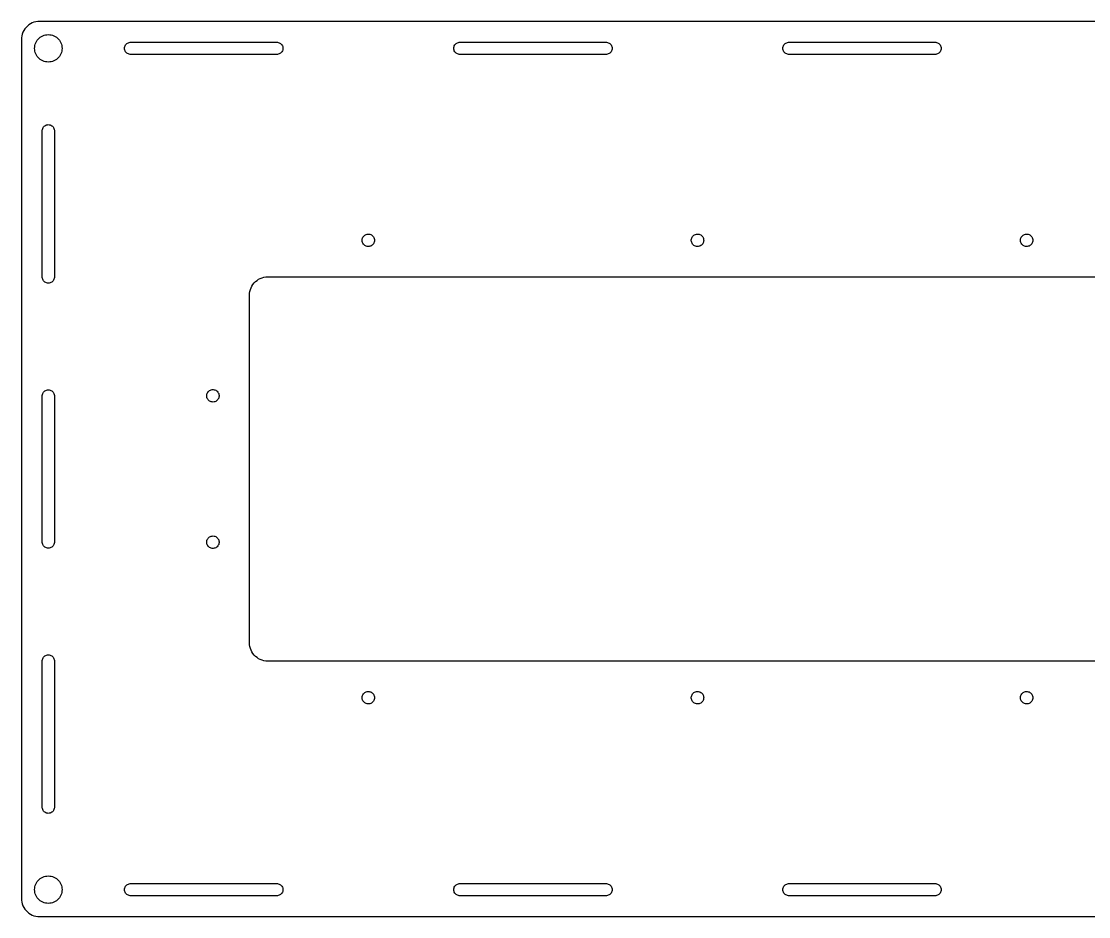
# Model space of a CAD drawing. Header units: metres. Extents: x -320 to 320, y -122 to 122.
# Drawn here: x -319.9 to -28, y -122.3 to 122.3 of the extents above; entities that cross this region are included whole.
import ezdxf

# ---------------------------------------------------------------- set-up
doc = ezdxf.new("R2010")
doc.units = ezdxf.units.M

msp = doc.modelspace()

# ---------------------------------------------------------------- linework, layer by layer
for p, q in [((-319.205, 119.825), (-319.443, 119.359)), ((-318.92, 120.264), (-319.205, 119.825)), ((-318.591, 120.671), (-318.92, 120.264)), ((-318.221, 121.041), (-318.591, 120.671)), ((-317.814, 121.37), (-318.221, 121.041)), ((-317.375, 121.655), (-317.814, 121.37)), ((-316.909, 121.893), (-317.375, 121.655)), ((-316.42, 122.08), (-316.909, 121.893)), ((-315.915, 122.216), (-316.42, 122.08)), ((-315.398, 122.298), (-315.915, 122.216)), ((-314.875, 122.325), (-315.398, 122.298)), ((314.875, 122.325), (-314.875, 122.325)), ((-319.848, 117.848), (-319.875, 117.325)), ((-319.875, 117.325), (-319.875, -117.325)), ((-319.766, 118.365), (-319.848, 117.848)), ((-319.63, 118.87), (-319.766, 118.365)), ((-319.443, 119.359), (-319.63, 118.87)), ((-315.926, 116.475), (-315.748, 116.825)), ((-315.748, 116.825), (-315.534, 117.154)), ((-315.534, 117.154), (-315.287, 117.459)), ((-315.287, 117.459), (-315.009, 117.737)), ((-315.009, 117.737), (-314.704, 117.984)), ((-314.704, 117.984), (-314.375, 118.198)), ((-314.375, 118.198), (-314.025, 118.376)), ((-314.025, 118.376), (-313.659, 118.516)), ((-313.659, 118.516), (-313.28, 118.618)), ((-313.28, 118.618), (-312.892, 118.679)), ((-312.892, 118.679), (-312.5, 118.7)), ((-312.5, 118.7), (-312.108, 118.679)), ((-312.108, 118.679), (-311.72, 118.618)), ((-311.72, 118.618), (-311.341, 118.516)), ((-311.341, 118.516), (-310.975, 118.376)), ((-310.975, 118.376), (-310.625, 118.198)), ((-310.625, 118.198), (-310.296, 117.984)), ((-310.296, 117.984), (-309.991, 117.737)), ((-309.991, 117.737), (-309.713, 117.459)), ((-309.713, 117.459), (-309.466, 117.154)), ((-309.466, 117.154), (-309.252, 116.825)), ((-309.252, 116.825), (-309.074, 116.475)), ((-316.25, 114.95), (-316.229, 115.342)), ((-316.229, 114.558), (-316.25, 114.95)), ((-316.229, 115.342), (-316.168, 115.73)), ((-316.168, 114.17), (-316.229, 114.558)), ((-316.168, 115.73), (-316.066, 116.109)), ((-316.066, 113.791), (-316.168, 114.17)), ((-316.066, 116.109), (-315.926, 116.475)), ((-309.074, 116.475), (-308.934, 116.109)), ((-308.934, 116.109), (-308.832, 115.73)), ((-308.832, 114.17), (-308.934, 113.791)), ((-308.832, 115.73), (-308.771, 115.342)), ((-308.771, 114.558), (-308.832, 114.17)), ((-308.771, 115.342), (-308.75, 114.95)), ((-308.75, 114.95), (-308.771, 114.558)), ((-291.65, 114.95), (-291.632, 115.196)), ((-291.632, 114.704), (-291.65, 114.95)), ((-291.632, 115.196), (-291.577, 115.436)), ((-291.577, 114.464), (-291.632, 114.704)), ((-291.577, 115.436), (-291.487, 115.666)), ((-291.487, 114.234), (-291.577, 114.464)), ((-291.487, 115.666), (-291.363, 115.879)), ((-291.363, 114.021), (-291.487, 114.234)), ((-291.363, 115.879), (-291.21, 116.072)), ((-291.21, 113.828), (-291.363, 114.021)), ((-291.21, 116.072), (-291.029, 116.24)), ((-291.029, 113.66), (-291.21, 113.828)), ((-291.029, 116.24), (-290.825, 116.379)), ((-290.825, 116.379), (-290.603, 116.486)), ((-290.603, 116.486), (-290.367, 116.559)), ((-290.367, 116.559), (-290.123, 116.595)), ((-290.123, 116.595), (-249.877, 116.595)), ((-249.877, 116.595), (-249.633, 116.559)), ((-249.633, 116.559), (-249.397, 116.486)), ((-249.397, 116.486), (-249.175, 116.379)), ((-249.175, 116.379), (-248.971, 116.24)), ((-248.971, 116.24), (-248.79, 116.072)), ((-248.79, 113.828), (-248.971, 113.66)), ((-248.79, 116.072), (-248.637, 115.879)), ((-248.637, 114.021), (-248.79, 113.828)), ((-248.637, 115.879), (-248.513, 115.666)), ((-248.513, 114.234), (-248.637, 114.021)), ((-248.513, 115.666), (-248.423, 115.436)), ((-248.423, 114.464), (-248.513, 114.234)), ((-248.423, 115.436), (-248.368, 115.196)), ((-248.368, 114.704), (-248.423, 114.464)), ((-248.368, 115.196), (-248.35, 114.95)), ((-248.35, 114.95), (-248.368, 114.704)), ((-201.65, 114.95), (-201.632, 115.196)), ((-201.632, 114.704), (-201.65, 114.95)), ((-201.632, 115.196), (-201.577, 115.436)), ((-201.577, 114.464), (-201.632, 114.704)), ((-201.577, 115.436), (-201.487, 115.666)), ((-201.487, 114.234), (-201.577, 114.464)), ((-201.487, 115.666), (-201.363, 115.879)), ((-201.363, 114.021), (-201.487, 114.234)), ((-201.363, 115.879), (-201.21, 116.072)), ((-201.21, 113.828), (-201.363, 114.021)), ((-201.21, 116.072), (-201.029, 116.24)), ((-201.029, 113.66), (-201.21, 113.828)), ((-201.029, 116.24), (-200.825, 116.379)), ((-200.825, 116.379), (-200.603, 116.486)), ((-200.603, 116.486), (-200.367, 116.559)), ((-200.367, 116.559), (-200.123, 116.595)), ((-200.123, 116.595), (-159.877, 116.595)), ((-159.877, 116.595), (-159.633, 116.559)), ((-159.633, 116.559), (-159.397, 116.486)), ((-159.397, 116.486), (-159.175, 116.379)), ((-159.175, 116.379), (-158.971, 116.24)), ((-158.971, 116.24), (-158.79, 116.072)), ((-158.79, 113.828), (-158.971, 113.66)), ((-158.79, 116.072), (-158.637, 115.879)), ((-158.637, 114.021), (-158.79, 113.828)), ((-158.637, 115.879), (-158.513, 115.666)), ((-158.513, 114.234), (-158.637, 114.021)), ((-158.513, 115.666), (-158.423, 115.436)), ((-158.423, 114.464), (-158.513, 114.234)), ((-158.423, 115.436), (-158.368, 115.196)), ((-158.368, 114.704), (-158.423, 114.464)), ((-158.368, 115.196), (-158.35, 114.95)), ((-158.35, 114.95), (-158.368, 114.704)), ((-111.65, 114.95), (-111.632, 115.196)), ((-111.632, 114.704), (-111.65, 114.95)), ((-111.632, 115.196), (-111.577, 115.436)), ((-111.577, 114.464), (-111.632, 114.704)), ((-111.577, 115.436), (-111.487, 115.666)), ((-111.487, 114.234), (-111.577, 114.464)), ((-111.487, 115.666), (-111.363, 115.879)), ((-111.363, 114.021), (-111.487, 114.234)), ((-111.363, 115.879), (-111.21, 116.072)), ((-111.21, 113.828), (-111.363, 114.021)), ((-111.21, 116.072), (-111.029, 116.24)), ((-111.029, 113.66), (-111.21, 113.828)), ((-111.029, 116.24), (-110.825, 116.379)), ((-110.825, 116.379), (-110.603, 116.486)), ((-110.603, 116.486), (-110.367, 116.559)), ((-110.367, 116.559), (-110.123, 116.595)), ((-110.123, 116.595), (-69.8767, 116.595)), ((-69.8767, 116.595), (-69.6328, 116.559)), ((-69.6328, 116.559), (-69.3972, 116.486)), ((-69.3972, 116.486), (-69.175, 116.379)), ((-69.175, 116.379), (-68.9712, 116.24)), ((-68.9712, 116.24), (-68.7905, 116.072)), ((-68.7905, 113.828), (-68.9712, 113.66)), ((-68.7905, 116.072), (-68.6367, 115.879)), ((-68.6367, 114.021), (-68.7905, 113.828)), ((-68.6367, 115.879), (-68.5134, 115.666)), ((-68.5134, 114.234), (-68.6367, 114.021)), ((-68.5134, 115.666), (-68.4233, 115.436)), ((-68.4233, 114.464), (-68.5134, 114.234)), ((-68.4233, 115.436), (-68.3684, 115.196)), ((-68.3684, 114.704), (-68.4233, 114.464)), ((-68.3684, 115.196), (-68.35, 114.95)), ((-68.35, 114.95), (-68.3684, 114.704)), ((-315.926, 113.425), (-316.066, 113.791)), ((-315.748, 113.075), (-315.926, 113.425)), ((-315.534, 112.746), (-315.748, 113.075)), ((-315.287, 112.441), (-315.534, 112.746)), ((-315.009, 112.163), (-315.287, 112.441)), ((-314.704, 111.916), (-315.009, 112.163)), ((-314.375, 111.702), (-314.704, 111.916)), ((-314.025, 111.524), (-314.375, 111.702)), ((-313.659, 111.384), (-314.025, 111.524)), ((-313.28, 111.282), (-313.659, 111.384)), ((-312.892, 111.221), (-313.28, 111.282)), ((-312.5, 111.2), (-312.892, 111.221)), ((-312.108, 111.221), (-312.5, 111.2)), ((-311.72, 111.282), (-312.108, 111.221)), ((-311.341, 111.384), (-311.72, 111.282)), ((-310.975, 111.524), (-311.341, 111.384)), ((-310.625, 111.702), (-310.975, 111.524)), ((-310.296, 111.916), (-310.625, 111.702)), ((-309.991, 112.163), (-310.296, 111.916)), ((-309.713, 112.441), (-309.991, 112.163)), ((-309.466, 112.746), (-309.713, 112.441)), ((-309.252, 113.075), (-309.466, 112.746)), ((-309.074, 113.425), (-309.252, 113.075)), ((-308.934, 113.791), (-309.074, 113.425)), ((-290.825, 113.521), (-291.029, 113.66)), ((-290.603, 113.414), (-290.825, 113.521)), ((-290.367, 113.341), (-290.603, 113.414)), ((-290.123, 113.305), (-290.367, 113.341)), ((-249.877, 113.305), (-290.123, 113.305)), ((-249.633, 113.341), (-249.877, 113.305)), ((-249.397, 113.414), (-249.633, 113.341)), ((-249.175, 113.521), (-249.397, 113.414)), ((-248.971, 113.66), (-249.175, 113.521)), ((-200.825, 113.521), (-201.029, 113.66)), ((-200.603, 113.414), (-200.825, 113.521)), ((-200.367, 113.341), (-200.603, 113.414)), ((-200.123, 113.305), (-200.367, 113.341)), ((-159.877, 113.305), (-200.123, 113.305)), ((-159.633, 113.341), (-159.877, 113.305)), ((-159.397, 113.414), (-159.633, 113.341)), ((-159.175, 113.521), (-159.397, 113.414)), ((-158.971, 113.66), (-159.175, 113.521)), ((-110.825, 113.521), (-111.029, 113.66)), ((-110.603, 113.414), (-110.825, 113.521)), ((-110.367, 113.341), (-110.603, 113.414)), ((-110.123, 113.305), (-110.367, 113.341)), ((-69.8767, 113.305), (-110.123, 113.305)), ((-69.6328, 113.341), (-69.8767, 113.305)), ((-69.3972, 113.414), (-69.6328, 113.341)), ((-69.175, 113.521), (-69.3972, 113.414)), ((-68.9712, 113.66), (-69.175, 113.521)), ((-313.929, 93.275), (-313.79, 93.4788)), ((-313.79, 93.4788), (-313.622, 93.6595)), ((-313.622, 93.6595), (-313.429, 93.8133)), ((-313.429, 93.8133), (-313.216, 93.9366)), ((-313.216, 93.9366), (-312.986, 94.0267)), ((-312.986, 94.0267), (-312.746, 94.0816)), ((-312.746, 94.0816), (-312.5, 94.1)), ((-312.5, 94.1), (-312.254, 94.0816)), ((-312.254, 94.0816), (-312.014, 94.0267)), ((-312.014, 94.0267), (-311.784, 93.9366)), ((-311.784, 93.9366), (-311.571, 93.8133)), ((-311.571, 93.8133), (-311.378, 93.6595)), ((-311.378, 93.6595), (-311.21, 93.4788)), ((-311.21, 93.4788), (-311.071, 93.275)), ((-314.145, 92.5733), (-314.109, 92.8172)), ((-314.145, 52.3267), (-314.145, 92.5733)), ((-314.109, 92.8172), (-314.036, 93.0528)), ((-314.036, 93.0528), (-313.929, 93.275)), ((-311.071, 93.275), (-310.964, 93.0528)), ((-310.964, 93.0528), (-310.891, 92.8172)), ((-310.891, 92.8172), (-310.855, 92.5733)), ((-310.855, 92.5733), (-310.855, 52.3267)), ((-226.695, 62.6241), (-226.659, 62.8696)), ((-226.695, 62.3759), (-226.695, 62.6241)), ((-226.659, 62.1304), (-226.695, 62.3759)), ((-226.659, 62.8696), (-226.588, 63.1073)), ((-226.588, 61.8927), (-226.659, 62.1304)), ((-226.588, 63.1073), (-226.482, 63.332)), ((-226.482, 61.668), (-226.588, 61.8927)), ((-226.482, 63.332), (-226.346, 63.539)), ((-226.346, 61.461), (-226.482, 61.668)), ((-226.346, 63.539), (-226.18, 63.7238)), ((-226.18, 61.2762), (-226.346, 61.461)), ((-226.18, 63.7238), (-225.989, 63.8826)), ((-225.989, 63.8826), (-225.777, 64.0119)), ((-225.777, 64.0119), (-225.549, 64.1089)), ((-225.549, 64.1089), (-225.309, 64.1717)), ((-225.309, 64.1717), (-225.062, 64.1989)), ((-225.062, 64.1989), (-224.814, 64.1898)), ((-224.814, 64.1898), (-224.57, 64.1447)), ((-224.57, 64.1447), (-224.335, 64.0646)), ((-224.335, 64.0646), (-224.114, 63.9511)), ((-224.114, 63.9511), (-223.913, 63.8067)), ((-223.913, 63.8067), (-223.734, 63.6344)), ((-223.734, 61.3656), (-223.913, 61.1933)), ((-223.734, 63.6344), (-223.582, 63.438)), ((-223.582, 61.562), (-223.734, 61.3656)), ((-223.582, 63.438), (-223.461, 63.2216)), ((-223.461, 61.7784), (-223.582, 61.562)), ((-223.461, 63.2216), (-223.372, 62.9898)), ((-223.372, 62.0102), (-223.461, 61.7784)), ((-223.372, 62.9898), (-223.318, 62.7475)), ((-223.318, 62.2525), (-223.372, 62.0102)), ((-223.318, 62.7475), (-223.3, 62.5)), ((-223.3, 62.5), (-223.318, 62.2525)), ((-136.695, 62.6241), (-136.659, 62.8696)), ((-136.695, 62.3759), (-136.695, 62.6241)), ((-136.659, 62.1304), (-136.695, 62.3759)), ((-136.659, 62.8696), (-136.588, 63.1073)), ((-136.588, 61.8927), (-136.659, 62.1304)), ((-136.588, 63.1073), (-136.482, 63.332)), ((-136.482, 61.668), (-136.588, 61.8927)), ((-136.482, 63.332), (-136.346, 63.539)), ((-136.346, 61.461), (-136.482, 61.668)), ((-136.346, 63.539), (-136.18, 63.7238)), ((-136.18, 61.2762), (-136.346, 61.461)), ((-136.18, 63.7238), (-135.989, 63.8826)), ((-135.989, 63.8826), (-135.777, 64.0119)), ((-135.777, 64.0119), (-135.549, 64.1089)), ((-135.549, 64.1089), (-135.309, 64.1717)), ((-135.309, 64.1717), (-135.062, 64.1989)), ((-135.062, 64.1989), (-134.814, 64.1898)), ((-134.814, 64.1898), (-134.57, 64.1447)), ((-134.57, 64.1447), (-134.335, 64.0646)), ((-134.335, 64.0646), (-134.114, 63.9511)), ((-134.114, 63.9511), (-133.913, 63.8067)), ((-133.913, 63.8067), (-133.734, 63.6344)), ((-133.734, 61.3656), (-133.913, 61.1933)), ((-133.734, 63.6344), (-133.582, 63.438)), ((-133.582, 61.562), (-133.734, 61.3656)), ((-133.582, 63.438), (-133.461, 63.2216)), ((-133.461, 61.7784), (-133.582, 61.562)), ((-133.461, 63.2216), (-133.372, 62.9898)), ((-133.372, 62.0102), (-133.461, 61.7784)), ((-133.372, 62.9898), (-133.318, 62.7475)), ((-133.318, 62.2525), (-133.372, 62.0102)), ((-133.318, 62.7475), (-133.3, 62.5)), ((-133.3, 62.5), (-133.318, 62.2525)), ((-46.6955, 62.6241), (-46.6593, 62.8696)), ((-46.6955, 62.3759), (-46.6955, 62.6241)), ((-46.6593, 62.1304), (-46.6955, 62.3759)), ((-46.6593, 62.8696), (-46.5878, 63.1073)), ((-46.5878, 61.8927), (-46.6593, 62.1304)), ((-46.5878, 63.1073), (-46.4825, 63.332)), ((-46.4825, 61.668), (-46.5878, 61.8927)), ((-46.4825, 63.332), (-46.3455, 63.539)), ((-46.3455, 61.461), (-46.4825, 61.668)), ((-46.3455, 63.539), (-46.1799, 63.7238)), ((-46.1799, 61.2762), (-46.3455, 61.461)), ((-46.1799, 63.7238), (-45.9892, 63.8826)), ((-45.9892, 63.8826), (-45.7773, 64.0119)), ((-45.7773, 64.0119), (-45.5489, 64.1089)), ((-45.5489, 64.1089), (-45.3088, 64.1717)), ((-45.3088, 64.1717), (-45.0621, 64.1989)), ((-45.0621, 64.1989), (-44.8141, 64.1898)), ((-44.8141, 64.1898), (-44.57, 64.1447)), ((-44.57, 64.1447), (-44.3351, 64.0646)), ((-44.3351, 64.0646), (-44.1144, 63.9511)), ((-44.1144, 63.9511), (-43.9126, 63.8067)), ((-43.9126, 63.8067), (-43.7339, 63.6344)), ((-43.7339, 61.3656), (-43.9126, 61.1933)), ((-43.7339, 63.6344), (-43.5822, 63.438)), ((-43.5822, 61.562), (-43.7339, 61.3656)), ((-43.5822, 63.438), (-43.4607, 63.2216)), ((-43.4607, 61.7784), (-43.5822, 61.562)), ((-43.4607, 63.2216), (-43.3721, 62.9898)), ((-43.3721, 62.0102), (-43.4607, 61.7784)), ((-43.3721, 62.9898), (-43.3181, 62.7475)), ((-43.3181, 62.2525), (-43.3721, 62.0102)), ((-43.3181, 62.7475), (-43.3, 62.5)), ((-43.3, 62.5), (-43.3181, 62.2525)), ((-225.989, 61.1174), (-226.18, 61.2762)), ((-225.777, 60.9881), (-225.989, 61.1174)), ((-225.549, 60.8911), (-225.777, 60.9881)), ((-225.309, 60.8283), (-225.549, 60.8911)), ((-225.062, 60.8011), (-225.309, 60.8283)), ((-224.814, 60.8102), (-225.062, 60.8011)), ((-224.57, 60.8553), (-224.814, 60.8102)), ((-224.335, 60.9354), (-224.57, 60.8553)), ((-224.114, 61.0489), (-224.335, 60.9354)), ((-223.913, 61.1933), (-224.114, 61.0489)), ((-135.989, 61.1174), (-136.18, 61.2762)), ((-135.777, 60.9881), (-135.989, 61.1174)), ((-135.549, 60.8911), (-135.777, 60.9881)), ((-135.309, 60.8283), (-135.549, 60.8911)), ((-135.062, 60.8011), (-135.309, 60.8283)), ((-134.814, 60.8102), (-135.062, 60.8011)), ((-134.57, 60.8553), (-134.814, 60.8102)), ((-134.335, 60.9354), (-134.57, 60.8553)), ((-134.114, 61.0489), (-134.335, 60.9354)), ((-133.913, 61.1933), (-134.114, 61.0489)), ((-45.9892, 61.1174), (-46.1799, 61.2762)), ((-45.7773, 60.9881), (-45.9892, 61.1174)), ((-45.5489, 60.8911), (-45.7773, 60.9881)), ((-45.3088, 60.8283), (-45.5489, 60.8911)), ((-45.0621, 60.8011), (-45.3088, 60.8283)), ((-44.8141, 60.8102), (-45.0621, 60.8011)), ((-44.57, 60.8553), (-44.8141, 60.8102)), ((-44.3351, 60.9354), (-44.57, 60.8553)), ((-44.1144, 61.0489), (-44.3351, 60.9354)), ((-43.9126, 61.1933), (-44.1144, 61.0489)), ((-314.109, 52.0828), (-314.145, 52.3267)), ((-314.036, 51.8472), (-314.109, 52.0828)), ((-313.929, 51.625), (-314.036, 51.8472)), ((-313.79, 51.4212), (-313.929, 51.625)), ((-313.622, 51.2405), (-313.79, 51.4212)), ((-313.429, 51.0867), (-313.622, 51.2405)), ((-313.216, 50.9634), (-313.429, 51.0867)), ((-312.986, 50.8733), (-313.216, 50.9634)), ((-312.746, 50.8184), (-312.986, 50.8733)), ((-312.5, 50.8), (-312.746, 50.8184)), ((-312.254, 50.8184), (-312.5, 50.8)), ((-312.014, 50.8733), (-312.254, 50.8184)), ((-311.784, 50.9634), (-312.014, 50.8733)), ((-311.571, 51.0867), (-311.784, 50.9634)), ((-311.378, 51.2405), (-311.571, 51.0867)), ((-311.21, 51.4212), (-311.378, 51.2405)), ((-311.071, 51.625), (-311.21, 51.4212)), ((-310.964, 51.8472), (-311.071, 51.625)), ((-310.891, 52.0828), (-310.964, 51.8472)), ((-310.855, 52.3267), (-310.891, 52.0828)), ((-257.068, 49.5337), (-256.83, 50)), ((-256.83, 50), (-256.545, 50.4389)), ((-256.545, 50.4389), (-256.216, 50.8457)), ((-256.216, 50.8457), (-255.846, 51.2157)), ((-255.846, 51.2157), (-255.439, 51.5451)), ((-255.439, 51.5451), (-255, 51.8301)), ((-255, 51.8301), (-254.534, 52.0677)), ((-254.534, 52.0677), (-254.045, 52.2553)), ((-254.045, 52.2553), (-253.54, 52.3907)), ((-253.54, 52.3907), (-253.023, 52.4726)), ((-253.023, 52.4726), (-252.5, 52.5)), ((-252.5, 52.5), (252.5, 52.5)), ((-257.5, 47.5), (-257.473, 48.0226)), ((-257.5, -47.5), (-257.5, 47.5)), ((-257.473, 48.0226), (-257.391, 48.5396)), ((-257.391, 48.5396), (-257.255, 49.0451)), ((-257.255, 49.0451), (-257.068, 49.5337)), ((-314.109, 20.3672), (-314.036, 20.6028)), ((-314.036, 20.6028), (-313.929, 20.825)), ((-313.929, 20.825), (-313.79, 21.0287)), ((-313.79, 21.0287), (-313.622, 21.2095)), ((-313.622, 21.2095), (-313.429, 21.3633)), ((-313.429, 21.3633), (-313.216, 21.4866)), ((-313.216, 21.4866), (-312.986, 21.5767)), ((-312.986, 21.5767), (-312.746, 21.6316)), ((-312.746, 21.6316), (-312.5, 21.65)), ((-312.5, 21.65), (-312.254, 21.6316)), ((-312.254, 21.6316), (-312.014, 21.5767)), ((-312.014, 21.5767), (-311.784, 21.4866)), ((-311.784, 21.4866), (-311.571, 21.3633)), ((-311.571, 21.3633), (-311.378, 21.2095)), ((-311.378, 21.2095), (-311.21, 21.0287)), ((-311.21, 21.0287), (-311.071, 20.825)), ((-311.071, 20.825), (-310.964, 20.6028)), ((-310.964, 20.6028), (-310.891, 20.3672)), ((-269.182, 20.2475), (-269.128, 20.4898)), ((-269.128, 20.4898), (-269.039, 20.7216)), ((-269.039, 20.7216), (-268.918, 20.938)), ((-268.918, 20.938), (-268.766, 21.1344)), ((-268.766, 21.1344), (-268.587, 21.3067)), ((-268.587, 21.3067), (-268.386, 21.4511)), ((-268.386, 21.4511), (-268.165, 21.5646)), ((-268.165, 21.5646), (-267.93, 21.6447)), ((-267.93, 21.6447), (-267.686, 21.6898)), ((-267.686, 21.6898), (-267.438, 21.6989)), ((-267.438, 21.6989), (-267.191, 21.6717)), ((-267.191, 21.6717), (-266.951, 21.6089)), ((-266.951, 21.6089), (-266.723, 21.5119)), ((-266.723, 21.5119), (-266.511, 21.3826)), ((-266.511, 21.3826), (-266.32, 21.2238)), ((-266.32, 21.2238), (-266.154, 21.039)), ((-266.154, 21.039), (-266.018, 20.832)), ((-266.018, 20.832), (-265.912, 20.6073)), ((-265.912, 20.6073), (-265.841, 20.3696)), ((-314.145, 20.1233), (-314.109, 20.3672)), ((-314.145, -20.1233), (-314.145, 20.1233)), ((-310.891, 20.3672), (-310.855, 20.1233)), ((-310.855, 20.1233), (-310.855, -20.1233)), ((-269.2, 20), (-269.182, 20.2475)), ((-269.182, 19.7525), (-269.2, 20)), ((-269.128, 19.5102), (-269.182, 19.7525)), ((-269.039, 19.2784), (-269.128, 19.5102)), ((-268.918, 19.062), (-269.039, 19.2784)), ((-268.766, 18.8656), (-268.918, 19.062)), ((-268.587, 18.6933), (-268.766, 18.8656)), ((-268.386, 18.5489), (-268.587, 18.6933)), ((-268.165, 18.4354), (-268.386, 18.5489)), ((-267.93, 18.3553), (-268.165, 18.4354)), ((-267.686, 18.3102), (-267.93, 18.3553)), ((-267.438, 18.3011), (-267.686, 18.3102)), ((-267.191, 18.3283), (-267.438, 18.3011)), ((-266.951, 18.3911), (-267.191, 18.3283)), ((-266.723, 18.4881), (-266.951, 18.3911)), ((-266.511, 18.6174), (-266.723, 18.4881)), ((-266.32, 18.7762), (-266.511, 18.6174)), ((-266.154, 18.961), (-266.32, 18.7762)), ((-266.018, 19.168), (-266.154, 18.961)), ((-265.912, 19.3927), (-266.018, 19.168)), ((-265.841, 19.6304), (-265.912, 19.3927)), ((-265.841, 20.3696), (-265.805, 20.1241)), ((-265.805, 19.8759), (-265.841, 19.6304)), ((-265.805, 20.1241), (-265.805, 19.8759)), ((-314.109, -20.3672), (-314.145, -20.1233)), ((-314.036, -20.6028), (-314.109, -20.3672)), ((-310.891, -20.3672), (-310.964, -20.6028)), ((-310.855, -20.1233), (-310.891, -20.3672)), ((-269.2, -20), (-269.182, -19.7525)), ((-269.182, -20.2475), (-269.2, -20)), ((-269.182, -19.7525), (-269.128, -19.5102)), ((-269.128, -20.4898), (-269.182, -20.2475)), ((-269.128, -19.5102), (-269.039, -19.2784)), ((-269.039, -19.2784), (-268.918, -19.062)), ((-268.918, -19.062), (-268.766, -18.8656)), ((-268.766, -18.8656), (-268.587, -18.6933)), ((-268.587, -18.6933), (-268.386, -18.5489)), ((-268.386, -18.5489), (-268.165, -18.4354)), ((-268.165, -18.4354), (-267.93, -18.3553)), ((-267.93, -18.3553), (-267.686, -18.3102)), ((-267.686, -18.3102), (-267.438, -18.3011)), ((-267.438, -18.3011), (-267.191, -18.3283)), ((-267.191, -18.3283), (-266.951, -18.3911)), ((-266.951, -18.3911), (-266.723, -18.4881)), ((-266.723, -18.4881), (-266.511, -18.6174)), ((-266.511, -18.6174), (-266.32, -18.7762)), ((-266.32, -18.7762), (-266.154, -18.961)), ((-266.154, -18.961), (-266.018, -19.168)), ((-266.018, -19.168), (-265.912, -19.3927)), ((-265.912, -19.3927), (-265.841, -19.6304)), ((-265.841, -20.3696), (-265.912, -20.6073)), ((-265.841, -19.6304), (-265.805, -19.8759)), ((-265.805, -20.1241), (-265.841, -20.3696)), ((-265.805, -19.8759), (-265.805, -20.1241)), ((-313.929, -20.825), (-314.036, -20.6028)), ((-313.79, -21.0287), (-313.929, -20.825)), ((-313.622, -21.2095), (-313.79, -21.0287)), ((-313.429, -21.3633), (-313.622, -21.2095)), ((-313.216, -21.4866), (-313.429, -21.3633)), ((-312.986, -21.5767), (-313.216, -21.4866)), ((-312.746, -21.6316), (-312.986, -21.5767)), ((-312.5, -21.65), (-312.746, -21.6316)), ((-312.254, -21.6316), (-312.5, -21.65)), ((-312.014, -21.5767), (-312.254, -21.6316)), ((-311.784, -21.4866), (-312.014, -21.5767)), ((-311.571, -21.3633), (-311.784, -21.4866)), ((-311.378, -21.2095), (-311.571, -21.3633)), ((-311.21, -21.0287), (-311.378, -21.2095)), ((-311.071, -20.825), (-311.21, -21.0287)), ((-310.964, -20.6028), (-311.071, -20.825)), ((-269.039, -20.7216), (-269.128, -20.4898)), ((-268.918, -20.938), (-269.039, -20.7216)), ((-268.766, -21.1344), (-268.918, -20.938)), ((-268.587, -21.3067), (-268.766, -21.1344)), ((-268.386, -21.4511), (-268.587, -21.3067)), ((-268.165, -21.5646), (-268.386, -21.4511)), ((-267.93, -21.6447), (-268.165, -21.5646)), ((-267.686, -21.6898), (-267.93, -21.6447)), ((-267.438, -21.6989), (-267.686, -21.6898)), ((-267.191, -21.6717), (-267.438, -21.6989)), ((-266.951, -21.6089), (-267.191, -21.6717)), ((-266.723, -21.5119), (-266.951, -21.6089)), ((-266.511, -21.3826), (-266.723, -21.5119)), ((-266.32, -21.2238), (-266.511, -21.3826)), ((-266.154, -21.039), (-266.32, -21.2238)), ((-266.018, -20.832), (-266.154, -21.039)), ((-265.912, -20.6073), (-266.018, -20.832)), ((-257.473, -48.0226), (-257.5, -47.5)), ((-257.391, -48.5396), (-257.473, -48.0226)), ((-257.255, -49.0451), (-257.391, -48.5396)), ((-257.068, -49.5337), (-257.255, -49.0451)), ((-256.83, -50), (-257.068, -49.5337)), ((-314.145, -52.3267), (-314.109, -52.0828)), ((-314.145, -92.5733), (-314.145, -52.3267)), ((-314.109, -52.0828), (-314.036, -51.8472)), ((-314.036, -51.8472), (-313.929, -51.625)), ((-313.929, -51.625), (-313.79, -51.4212)), ((-313.79, -51.4212), (-313.622, -51.2405)), ((-313.622, -51.2405), (-313.429, -51.0867)), ((-313.429, -51.0867), (-313.216, -50.9634)), ((-313.216, -50.9634), (-312.986, -50.8733)), ((-312.986, -50.8733), (-312.746, -50.8184)), ((-312.746, -50.8184), (-312.5, -50.8)), ((-312.5, -50.8), (-312.254, -50.8184)), ((-312.254, -50.8184), (-312.014, -50.8733)), ((-312.014, -50.8733), (-311.784, -50.9634)), ((-311.784, -50.9634), (-311.571, -51.0867)), ((-311.571, -51.0867), (-311.378, -51.2405)), ((-311.378, -51.2405), (-311.21, -51.4212)), ((-311.21, -51.4212), (-311.071, -51.625)), ((-311.071, -51.625), (-310.964, -51.8472)), ((-310.964, -51.8472), (-310.891, -52.0828)), ((-310.891, -52.0828), (-310.855, -52.3267)), ((-310.855, -52.3267), (-310.855, -92.5733)), ((-256.545, -50.4389), (-256.83, -50)), ((-256.216, -50.8457), (-256.545, -50.4389)), ((-255.846, -51.2157), (-256.216, -50.8457)), ((-255.439, -51.5451), (-255.846, -51.2157)), ((-255, -51.8301), (-255.439, -51.5451)), ((-254.534, -52.0677), (-255, -51.8301)), ((-254.045, -52.2553), (-254.534, -52.0677)), ((-253.54, -52.3907), (-254.045, -52.2553)), ((-253.023, -52.4726), (-253.54, -52.3907)), ((-252.5, -52.5), (-253.023, -52.4726)), ((252.5, -52.5), (-252.5, -52.5)), ((-226.346, -61.461), (-226.18, -61.2762)), ((-226.18, -61.2762), (-225.989, -61.1174)), ((-225.989, -61.1174), (-225.777, -60.9881)), ((-225.777, -60.9881), (-225.549, -60.8911)), ((-225.549, -60.8911), (-225.309, -60.8283)), ((-225.309, -60.8283), (-225.062, -60.8011)), ((-225.062, -60.8011), (-224.814, -60.8102)), ((-224.814, -60.8102), (-224.57, -60.8553)), ((-224.57, -60.8553), (-224.335, -60.9354)), ((-224.335, -60.9354), (-224.114, -61.0489)), ((-224.114, -61.0489), (-223.913, -61.1933)), ((-223.913, -61.1933), (-223.734, -61.3656)), ((-136.346, -61.461), (-136.18, -61.2762)), ((-136.18, -61.2762), (-135.989, -61.1174)), ((-135.989, -61.1174), (-135.777, -60.9881)), ((-135.777, -60.9881), (-135.549, -60.8911)), ((-135.549, -60.8911), (-135.309, -60.8283)), ((-135.309, -60.8283), (-135.062, -60.8011)), ((-135.062, -60.8011), (-134.814, -60.8102)), ((-134.814, -60.8102), (-134.57, -60.8553)), ((-134.57, -60.8553), (-134.335, -60.9354)), ((-134.335, -60.9354), (-134.114, -61.0489)), ((-134.114, -61.0489), (-133.913, -61.1933)), ((-133.913, -61.1933), (-133.734, -61.3656)), ((-46.3455, -61.461), (-46.1799, -61.2762)), ((-46.1799, -61.2762), (-45.9892, -61.1174)), ((-45.9892, -61.1174), (-45.7773, -60.9881)), ((-45.7773, -60.9881), (-45.5489, -60.8911)), ((-45.5489, -60.8911), (-45.3088, -60.8283)), ((-45.3088, -60.8283), (-45.0621, -60.8011)), ((-45.0621, -60.8011), (-44.8141, -60.8102)), ((-44.8141, -60.8102), (-44.57, -60.8553)), ((-44.57, -60.8553), (-44.3351, -60.9354)), ((-44.3351, -60.9354), (-44.1144, -61.0489)), ((-44.1144, -61.0489), (-43.9126, -61.1933)), ((-43.9126, -61.1933), (-43.7339, -61.3656)), ((-226.695, -62.3759), (-226.659, -62.1304)), ((-226.695, -62.6241), (-226.695, -62.3759)), ((-226.659, -62.8696), (-226.695, -62.6241)), ((-226.659, -62.1304), (-226.588, -61.8927)), ((-226.588, -63.1073), (-226.659, -62.8696)), ((-226.588, -61.8927), (-226.482, -61.668)), ((-226.482, -63.332), (-226.588, -63.1073)), ((-226.482, -61.668), (-226.346, -61.461)), ((-226.346, -63.539), (-226.482, -63.332)), ((-226.18, -63.7238), (-226.346, -63.539)), ((-225.989, -63.8826), (-226.18, -63.7238)), ((-225.777, -64.0119), (-225.989, -63.8826)), ((-225.549, -64.1089), (-225.777, -64.0119)), ((-225.309, -64.1717), (-225.549, -64.1089)), ((-225.062, -64.1989), (-225.309, -64.1717)), ((-224.814, -64.1898), (-225.062, -64.1989)), ((-224.57, -64.1447), (-224.814, -64.1898)), ((-224.335, -64.0646), (-224.57, -64.1447)), ((-224.114, -63.9511), (-224.335, -64.0646)), ((-223.913, -63.8067), (-224.114, -63.9511)), ((-223.734, -63.6344), (-223.913, -63.8067)), ((-223.734, -61.3656), (-223.582, -61.562)), ((-223.582, -63.438), (-223.734, -63.6344)), ((-223.582, -61.562), (-223.461, -61.7784)), ((-223.461, -63.2216), (-223.582, -63.438)), ((-223.461, -61.7784), (-223.372, -62.0102)), ((-223.372, -62.9898), (-223.461, -63.2216)), ((-223.372, -62.0102), (-223.318, -62.2525)), ((-223.318, -62.7475), (-223.372, -62.9898)), ((-223.318, -62.2525), (-223.3, -62.5)), ((-223.3, -62.5), (-223.318, -62.7475)), ((-136.695, -62.3759), (-136.659, -62.1304)), ((-136.695, -62.6241), (-136.695, -62.3759)), ((-136.659, -62.8696), (-136.695, -62.6241)), ((-136.659, -62.1304), (-136.588, -61.8927)), ((-136.588, -63.1073), (-136.659, -62.8696)), ((-136.588, -61.8927), (-136.482, -61.668)), ((-136.482, -63.332), (-136.588, -63.1073)), ((-136.482, -61.668), (-136.346, -61.461)), ((-136.346, -63.539), (-136.482, -63.332)), ((-136.18, -63.7238), (-136.346, -63.539)), ((-135.989, -63.8826), (-136.18, -63.7238)), ((-135.777, -64.0119), (-135.989, -63.8826)), ((-135.549, -64.1089), (-135.777, -64.0119)), ((-135.309, -64.1717), (-135.549, -64.1089)), ((-135.062, -64.1989), (-135.309, -64.1717)), ((-134.814, -64.1898), (-135.062, -64.1989)), ((-134.57, -64.1447), (-134.814, -64.1898)), ((-134.335, -64.0646), (-134.57, -64.1447)), ((-134.114, -63.9511), (-134.335, -64.0646)), ((-133.913, -63.8067), (-134.114, -63.9511)), ((-133.734, -63.6344), (-133.913, -63.8067)), ((-133.734, -61.3656), (-133.582, -61.562)), ((-133.582, -63.438), (-133.734, -63.6344)), ((-133.582, -61.562), (-133.461, -61.7784)), ((-133.461, -63.2216), (-133.582, -63.438)), ((-133.461, -61.7784), (-133.372, -62.0102)), ((-133.372, -62.9898), (-133.461, -63.2216)), ((-133.372, -62.0102), (-133.318, -62.2525)), ((-133.318, -62.7475), (-133.372, -62.9898)), ((-133.318, -62.2525), (-133.3, -62.5)), ((-133.3, -62.5), (-133.318, -62.7475)), ((-46.6955, -62.3759), (-46.6593, -62.1304)), ((-46.6955, -62.6241), (-46.6955, -62.3759)), ((-46.6593, -62.8696), (-46.6955, -62.6241)), ((-46.6593, -62.1304), (-46.5878, -61.8927)), ((-46.5878, -63.1073), (-46.6593, -62.8696)), ((-46.5878, -61.8927), (-46.4825, -61.668)), ((-46.4825, -63.332), (-46.5878, -63.1073)), ((-46.4825, -61.668), (-46.3455, -61.461)), ((-46.3455, -63.539), (-46.4825, -63.332)), ((-46.1799, -63.7238), (-46.3455, -63.539)), ((-45.9892, -63.8826), (-46.1799, -63.7238)), ((-45.7773, -64.0119), (-45.9892, -63.8826)), ((-45.5489, -64.1089), (-45.7773, -64.0119)), ((-45.3088, -64.1717), (-45.5489, -64.1089)), ((-45.0621, -64.1989), (-45.3088, -64.1717)), ((-44.8141, -64.1898), (-45.0621, -64.1989)), ((-44.57, -64.1447), (-44.8141, -64.1898)), ((-44.3351, -64.0646), (-44.57, -64.1447)), ((-44.1144, -63.9511), (-44.3351, -64.0646)), ((-43.9126, -63.8067), (-44.1144, -63.9511)), ((-43.7339, -63.6344), (-43.9126, -63.8067)), ((-43.7339, -61.3656), (-43.5822, -61.562)), ((-43.5822, -63.438), (-43.7339, -63.6344)), ((-43.5822, -61.562), (-43.4607, -61.7784)), ((-43.4607, -63.2216), (-43.5822, -63.438)), ((-43.4607, -61.7784), (-43.3721, -62.0102)), ((-43.3721, -62.9898), (-43.4607, -63.2216)), ((-43.3721, -62.0102), (-43.3181, -62.2525)), ((-43.3181, -62.7475), (-43.3721, -62.9898)), ((-43.3181, -62.2525), (-43.3, -62.5)), ((-43.3, -62.5), (-43.3181, -62.7475)), ((-314.109, -92.8172), (-314.145, -92.5733)), ((-314.036, -93.0528), (-314.109, -92.8172)), ((-313.929, -93.275), (-314.036, -93.0528)), ((-313.79, -93.4788), (-313.929, -93.275)), ((-311.071, -93.275), (-311.21, -93.4788)), ((-310.964, -93.0528), (-311.071, -93.275)), ((-310.891, -92.8172), (-310.964, -93.0528)), ((-310.855, -92.5733), (-310.891, -92.8172)), ((-313.622, -93.6595), (-313.79, -93.4788)), ((-313.429, -93.8133), (-313.622, -93.6595)), ((-313.216, -93.9366), (-313.429, -93.8133)), ((-312.986, -94.0267), (-313.216, -93.9366)), ((-312.746, -94.0816), (-312.986, -94.0267)), ((-312.5, -94.1), (-312.746, -94.0816)), ((-312.254, -94.0816), (-312.5, -94.1)), ((-312.014, -94.0267), (-312.254, -94.0816)), ((-311.784, -93.9366), (-312.014, -94.0267)), ((-311.571, -93.8133), (-311.784, -93.9366)), ((-311.378, -93.6595), (-311.571, -93.8133)), ((-311.21, -93.4788), (-311.378, -93.6595)), ((-316.168, -114.17), (-316.066, -113.791)), ((-316.066, -113.791), (-315.926, -113.425)), ((-315.926, -113.425), (-315.748, -113.075)), ((-315.748, -113.075), (-315.534, -112.746)), ((-315.534, -112.746), (-315.287, -112.441)), ((-315.287, -112.441), (-315.009, -112.163)), ((-315.009, -112.163), (-314.704, -111.916)), ((-314.704, -111.916), (-314.375, -111.702)), ((-314.375, -111.702), (-314.025, -111.524)), ((-314.025, -111.524), (-313.659, -111.384)), ((-313.659, -111.384), (-313.28, -111.282)), ((-313.28, -111.282), (-312.892, -111.221)), ((-312.892, -111.221), (-312.5, -111.2)), ((-312.5, -111.2), (-312.108, -111.221)), ((-312.108, -111.221), (-311.72, -111.282)), ((-311.72, -111.282), (-311.341, -111.384)), ((-311.341, -111.384), (-310.975, -111.524)), ((-310.975, -111.524), (-310.625, -111.702)), ((-310.625, -111.702), (-310.296, -111.916)), ((-310.296, -111.916), (-309.991, -112.163)), ((-309.991, -112.163), (-309.713, -112.441)), ((-309.713, -112.441), (-309.466, -112.746)), ((-309.466, -112.746), (-309.252, -113.075)), ((-309.252, -113.075), (-309.074, -113.425)), ((-309.074, -113.425), (-308.934, -113.791)), ((-308.934, -113.791), (-308.832, -114.17)), ((-291.21, -113.828), (-291.029, -113.66)), ((-291.029, -113.66), (-290.825, -113.521)), ((-290.825, -113.521), (-290.603, -113.414)), ((-290.603, -113.414), (-290.367, -113.341)), ((-290.367, -113.341), (-290.123, -113.305)), ((-290.123, -113.305), (-249.877, -113.305)), ((-249.877, -113.305), (-249.633, -113.341)), ((-249.633, -113.341), (-249.397, -113.414)), ((-249.397, -113.414), (-249.175, -113.521)), ((-249.175, -113.521), (-248.971, -113.66)), ((-248.971, -113.66), (-248.79, -113.828)), ((-201.21, -113.828), (-201.029, -113.66)), ((-201.029, -113.66), (-200.825, -113.521)), ((-200.825, -113.521), (-200.603, -113.414)), ((-200.603, -113.414), (-200.367, -113.341)), ((-200.367, -113.341), (-200.123, -113.305)), ((-200.123, -113.305), (-159.877, -113.305)), ((-159.877, -113.305), (-159.633, -113.341)), ((-159.633, -113.341), (-159.397, -113.414)), ((-159.397, -113.414), (-159.175, -113.521)), ((-159.175, -113.521), (-158.971, -113.66)), ((-158.971, -113.66), (-158.79, -113.828)), ((-111.21, -113.828), (-111.029, -113.66)), ((-111.029, -113.66), (-110.825, -113.521)), ((-110.825, -113.521), (-110.603, -113.414)), ((-110.603, -113.414), (-110.367, -113.341)), ((-110.367, -113.341), (-110.123, -113.305)), ((-110.123, -113.305), (-69.8767, -113.305)), ((-69.8767, -113.305), (-69.6328, -113.341)), ((-69.6328, -113.341), (-69.3972, -113.414)), ((-69.3972, -113.414), (-69.175, -113.521)), ((-69.175, -113.521), (-68.9712, -113.66)), ((-68.9712, -113.66), (-68.7905, -113.828)), ((-316.25, -114.95), (-316.229, -114.558)), ((-316.229, -115.342), (-316.25, -114.95)), ((-316.229, -114.558), (-316.168, -114.17)), ((-316.168, -115.73), (-316.229, -115.342)), ((-316.066, -116.109), (-316.168, -115.73)), ((-315.926, -116.475), (-316.066, -116.109)), ((-315.748, -116.825), (-315.926, -116.475)), ((-309.074, -116.475), (-309.252, -116.825)), ((-308.934, -116.109), (-309.074, -116.475)), ((-308.832, -115.73), (-308.934, -116.109)), ((-308.832, -114.17), (-308.771, -114.558)), ((-308.771, -115.342), (-308.832, -115.73)), ((-308.771, -114.558), (-308.75, -114.95)), ((-308.75, -114.95), (-308.771, -115.342)), ((-291.65, -114.95), (-291.632, -114.704)), ((-291.632, -115.196), (-291.65, -114.95)), ((-291.632, -114.704), (-291.577, -114.464)), ((-291.577, -115.436), (-291.632, -115.196)), ((-291.577, -114.464), (-291.487, -114.234)), ((-291.487, -115.666), (-291.577, -115.436)), ((-291.487, -114.234), (-291.363, -114.021)), ((-291.363, -115.879), (-291.487, -115.666)), ((-291.363, -114.021), (-291.21, -113.828)), ((-291.21, -116.072), (-291.363, -115.879)), ((-291.029, -116.24), (-291.21, -116.072)), ((-290.825, -116.379), (-291.029, -116.24)), ((-290.603, -116.486), (-290.825, -116.379)), ((-290.367, -116.559), (-290.603, -116.486)), ((-290.123, -116.595), (-290.367, -116.559)), ((-249.877, -116.595), (-290.123, -116.595)), ((-249.633, -116.559), (-249.877, -116.595)), ((-249.397, -116.486), (-249.633, -116.559)), ((-249.175, -116.379), (-249.397, -116.486)), ((-248.971, -116.24), (-249.175, -116.379)), ((-248.79, -116.072), (-248.971, -116.24)), ((-248.79, -113.828), (-248.637, -114.021)), ((-248.637, -115.879), (-248.79, -116.072)), ((-248.637, -114.021), (-248.513, -114.234)), ((-248.513, -115.666), (-248.637, -115.879)), ((-248.513, -114.234), (-248.423, -114.464)), ((-248.423, -115.436), (-248.513, -115.666)), ((-248.423, -114.464), (-248.368, -114.704)), ((-248.368, -115.196), (-248.423, -115.436)), ((-248.368, -114.704), (-248.35, -114.95)), ((-248.35, -114.95), (-248.368, -115.196)), ((-201.65, -114.95), (-201.632, -114.704)), ((-201.632, -115.196), (-201.65, -114.95)), ((-201.632, -114.704), (-201.577, -114.464)), ((-201.577, -115.436), (-201.632, -115.196)), ((-201.577, -114.464), (-201.487, -114.234)), ((-201.487, -115.666), (-201.577, -115.436)), ((-201.487, -114.234), (-201.363, -114.021)), ((-201.363, -115.879), (-201.487, -115.666)), ((-201.363, -114.021), (-201.21, -113.828)), ((-201.21, -116.072), (-201.363, -115.879)), ((-201.029, -116.24), (-201.21, -116.072)), ((-200.825, -116.379), (-201.029, -116.24)), ((-200.603, -116.486), (-200.825, -116.379)), ((-200.367, -116.559), (-200.603, -116.486)), ((-200.123, -116.595), (-200.367, -116.559)), ((-159.877, -116.595), (-200.123, -116.595)), ((-159.633, -116.559), (-159.877, -116.595)), ((-159.397, -116.486), (-159.633, -116.559)), ((-159.175, -116.379), (-159.397, -116.486)), ((-158.971, -116.24), (-159.175, -116.379)), ((-158.79, -116.072), (-158.971, -116.24)), ((-158.79, -113.828), (-158.637, -114.021)), ((-158.637, -115.879), (-158.79, -116.072)), ((-158.637, -114.021), (-158.513, -114.234)), ((-158.513, -115.666), (-158.637, -115.879)), ((-158.513, -114.234), (-158.423, -114.464)), ((-158.423, -115.436), (-158.513, -115.666)), ((-158.423, -114.464), (-158.368, -114.704)), ((-158.368, -115.196), (-158.423, -115.436)), ((-158.368, -114.704), (-158.35, -114.95)), ((-158.35, -114.95), (-158.368, -115.196)), ((-111.65, -114.95), (-111.632, -114.704)), ((-111.632, -115.196), (-111.65, -114.95)), ((-111.632, -114.704), (-111.577, -114.464)), ((-111.577, -115.436), (-111.632, -115.196)), ((-111.577, -114.464), (-111.487, -114.234)), ((-111.487, -115.666), (-111.577, -115.436)), ((-111.487, -114.234), (-111.363, -114.021)), ((-111.363, -115.879), (-111.487, -115.666)), ((-111.363, -114.021), (-111.21, -113.828)), ((-111.21, -116.072), (-111.363, -115.879)), ((-111.029, -116.24), (-111.21, -116.072)), ((-110.825, -116.379), (-111.029, -116.24)), ((-110.603, -116.486), (-110.825, -116.379)), ((-110.367, -116.559), (-110.603, -116.486)), ((-110.123, -116.595), (-110.367, -116.559)), ((-69.8767, -116.595), (-110.123, -116.595)), ((-69.6328, -116.559), (-69.8767, -116.595)), ((-69.3972, -116.486), (-69.6328, -116.559)), ((-69.175, -116.379), (-69.3972, -116.486)), ((-68.9712, -116.24), (-69.175, -116.379)), ((-68.7905, -116.072), (-68.9712, -116.24)), ((-68.7905, -113.828), (-68.6367, -114.021)), ((-68.6367, -115.879), (-68.7905, -116.072)), ((-68.6367, -114.021), (-68.5134, -114.234)), ((-68.5134, -115.666), (-68.6367, -115.879)), ((-68.5134, -114.234), (-68.4233, -114.464)), ((-68.4233, -115.436), (-68.5134, -115.666)), ((-68.4233, -114.464), (-68.3684, -114.704)), ((-68.3684, -115.196), (-68.4233, -115.436)), ((-68.3684, -114.704), (-68.35, -114.95)), ((-68.35, -114.95), (-68.3684, -115.196)), ((-319.875, -117.325), (-319.848, -117.848)), ((-319.848, -117.848), (-319.766, -118.365)), ((-319.766, -118.365), (-319.63, -118.87)), ((-319.63, -118.87), (-319.443, -119.359)), ((-319.443, -119.359), (-319.205, -119.825)), ((-315.534, -117.154), (-315.748, -116.825)), ((-315.287, -117.459), (-315.534, -117.154)), ((-315.009, -117.737), (-315.287, -117.459)), ((-314.704, -117.984), (-315.009, -117.737)), ((-314.375, -118.198), (-314.704, -117.984)), ((-314.025, -118.376), (-314.375, -118.198)), ((-313.659, -118.516), (-314.025, -118.376)), ((-313.28, -118.618), (-313.659, -118.516)), ((-312.892, -118.679), (-313.28, -118.618)), ((-312.5, -118.7), (-312.892, -118.679)), ((-312.108, -118.679), (-312.5, -118.7)), ((-311.72, -118.618), (-312.108, -118.679)), ((-311.341, -118.516), (-311.72, -118.618)), ((-310.975, -118.376), (-311.341, -118.516)), ((-310.625, -118.198), (-310.975, -118.376)), ((-310.296, -117.984), (-310.625, -118.198)), ((-309.991, -117.737), (-310.296, -117.984)), ((-309.713, -117.459), (-309.991, -117.737)), ((-309.466, -117.154), (-309.713, -117.459)), ((-309.252, -116.825), (-309.466, -117.154)), ((-319.205, -119.825), (-318.92, -120.264)), ((-318.92, -120.264), (-318.591, -120.671)), ((-318.591, -120.671), (-318.221, -121.041)), ((-318.221, -121.041), (-317.814, -121.37)), ((-317.814, -121.37), (-317.375, -121.655)), ((-317.375, -121.655), (-316.909, -121.893)), ((-316.909, -121.893), (-316.42, -122.08)), ((-316.42, -122.08), (-315.915, -122.216)), ((-315.915, -122.216), (-315.398, -122.298)), ((-315.398, -122.298), (-314.875, -122.325)), ((-314.875, -122.325), (314.875, -122.325))]:
    msp.add_line(p, q)

doc.saveas('drawing.dxf')
